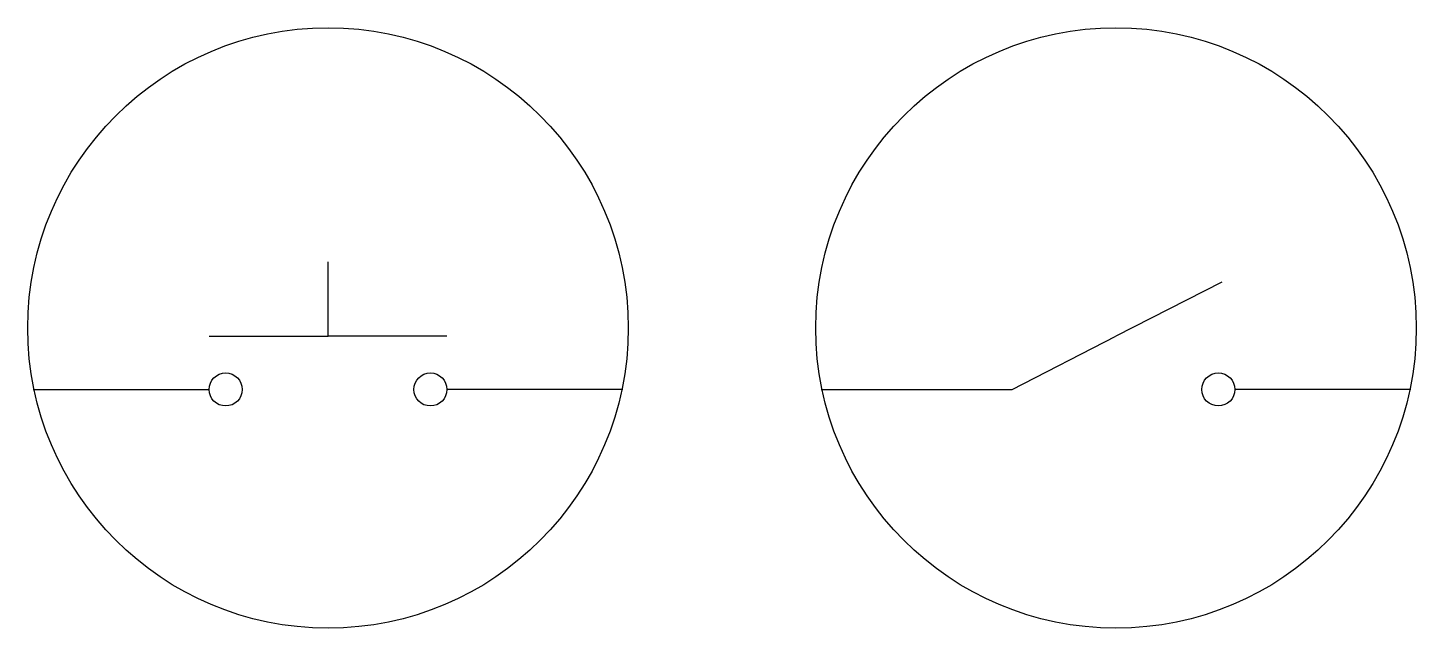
# Model space of a CAD drawing. Header units: millimetres. Extents: x -41 to 354635, y 12 to 309.
# Drawn here: x 915.16 to 957.22, y 204.99 to 223.18 of the extents above; entities that cross this region are included whole.
import ezdxf

# ---------------------------------------------------------------- set-up
doc = ezdxf.new("R2010")
doc.units = ezdxf.units.MM
doc.styles.get("Standard").update_dxf_attribs({"font": 'arial.ttf'})

# ---------------------------------------------------------------- blocks, each defined once
blk = doc.blocks.new('SWITCHM')
for p, q in [((0, 0), (0, 2.253)), ((-3.6, 0), (0, 0)), ((3.6, 0), (0, 0)), ((-8.928, -1.612), (-3.6, -1.612)), ((8.928, -1.612), (3.6, -1.612))]:
    blk.add_line(p, q)
at = {"color": 7, "linetype": 'Continuous'}
blk.add_circle((0, 0.251), 9.094, dxfattribs=at)
for centre in [(-3.1, -1.612), (3.1, -1.612)]:
    blk.add_circle(centre, 0.5)
at = {"flags": 1}
for tag, p in [('GND', (-8.902, -1.612)), ('OUT', (8.928, -1.612))]:
    blk.add_attdef(tag, p, '', height=1, dxfattribs=at)
blk = doc.blocks.new('SWITCHL')
for p, q in [((3.204, 1.391), (0, -0.251)), ((-3.145, -1.862), (0, -0.251)), ((-8.928, -1.862), (-3.145, -1.862)), ((8.928, -1.862), (3.6, -1.862))]:
    blk.add_line(p, q)
at = {"color": 7, "linetype": 'Continuous'}
blk.add_circle((0, 0), 9.094, dxfattribs=at)
blk.add_circle((3.1, -1.862), 0.5)
at = {"flags": 1}
for tag, p in [('GND', (-8.902, -1.862)), ('OUT', (8.928, -1.862))]:
    blk.add_attdef(tag, p, '', height=1, dxfattribs=at)

msp = doc.modelspace()

# ---------------------------------------------------------------- block references
for name, p in [('SWITCHM', (924.254, 213.834)), ('SWITCHL', (948.121, 214.085))]:
    msp.add_blockref(name, p)

doc.saveas('drawing.dxf')
